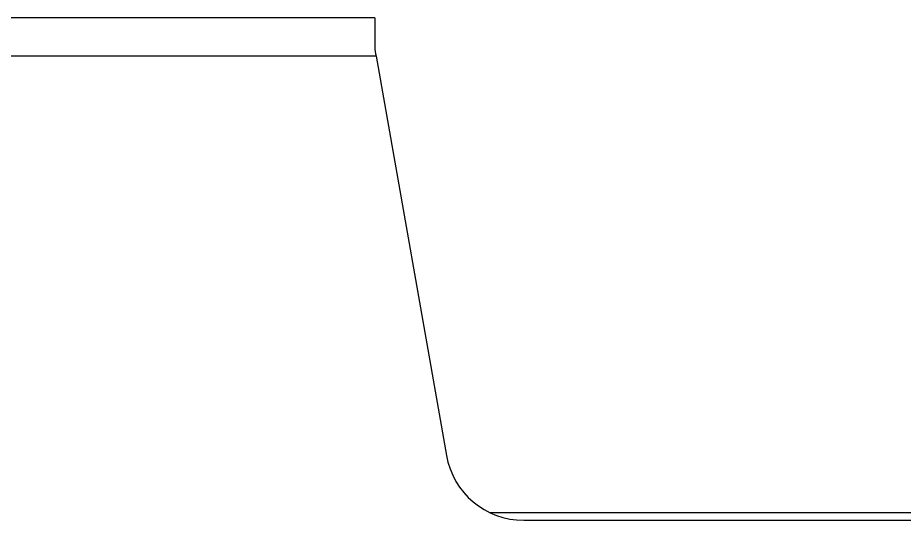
# Model space of a CAD drawing. Header units: inches. Extents: x 2.5 to 102.3, y 2 to 82.2.
# Drawn here: x 73.361 to 76.185, y 25.848 to 27.448 of the extents above; entities that cross this region are included whole.
import ezdxf

# ---------------------------------------------------------------- set-up
doc = ezdxf.new("R2010")
doc.units = ezdxf.units.IN
doc.header["$MEASUREMENT"] = 0

msp = doc.modelspace()

# ---------------------------------------------------------------- linework, layer by layer
for p, q in [((74.4984, 27.4484), (8.9284, 27.4484)), ((74.4984, 27.4484), (74.4984, 27.3484)), ((74.5023, 27.3264), (8.9245, 27.3264)), ((74.5023, 27.3264), (74.7265, 26.055)), ((74.8637, 25.8734), (79.0733, 25.8734)), ((74.9727, 25.8484), (79.0484, 25.8484))]:
    msp.add_line(p, q)
at = {"flags": 128}
msp.add_lwpolyline([(74.4984, 27.3484), (74.4997, 27.3411), (74.501, 27.3338), (74.5023, 27.3264)], dxfattribs=at)
msp.add_arc((74.9727, 26.0984), 0.25, 190, 270)

doc.saveas('drawing.dxf')
